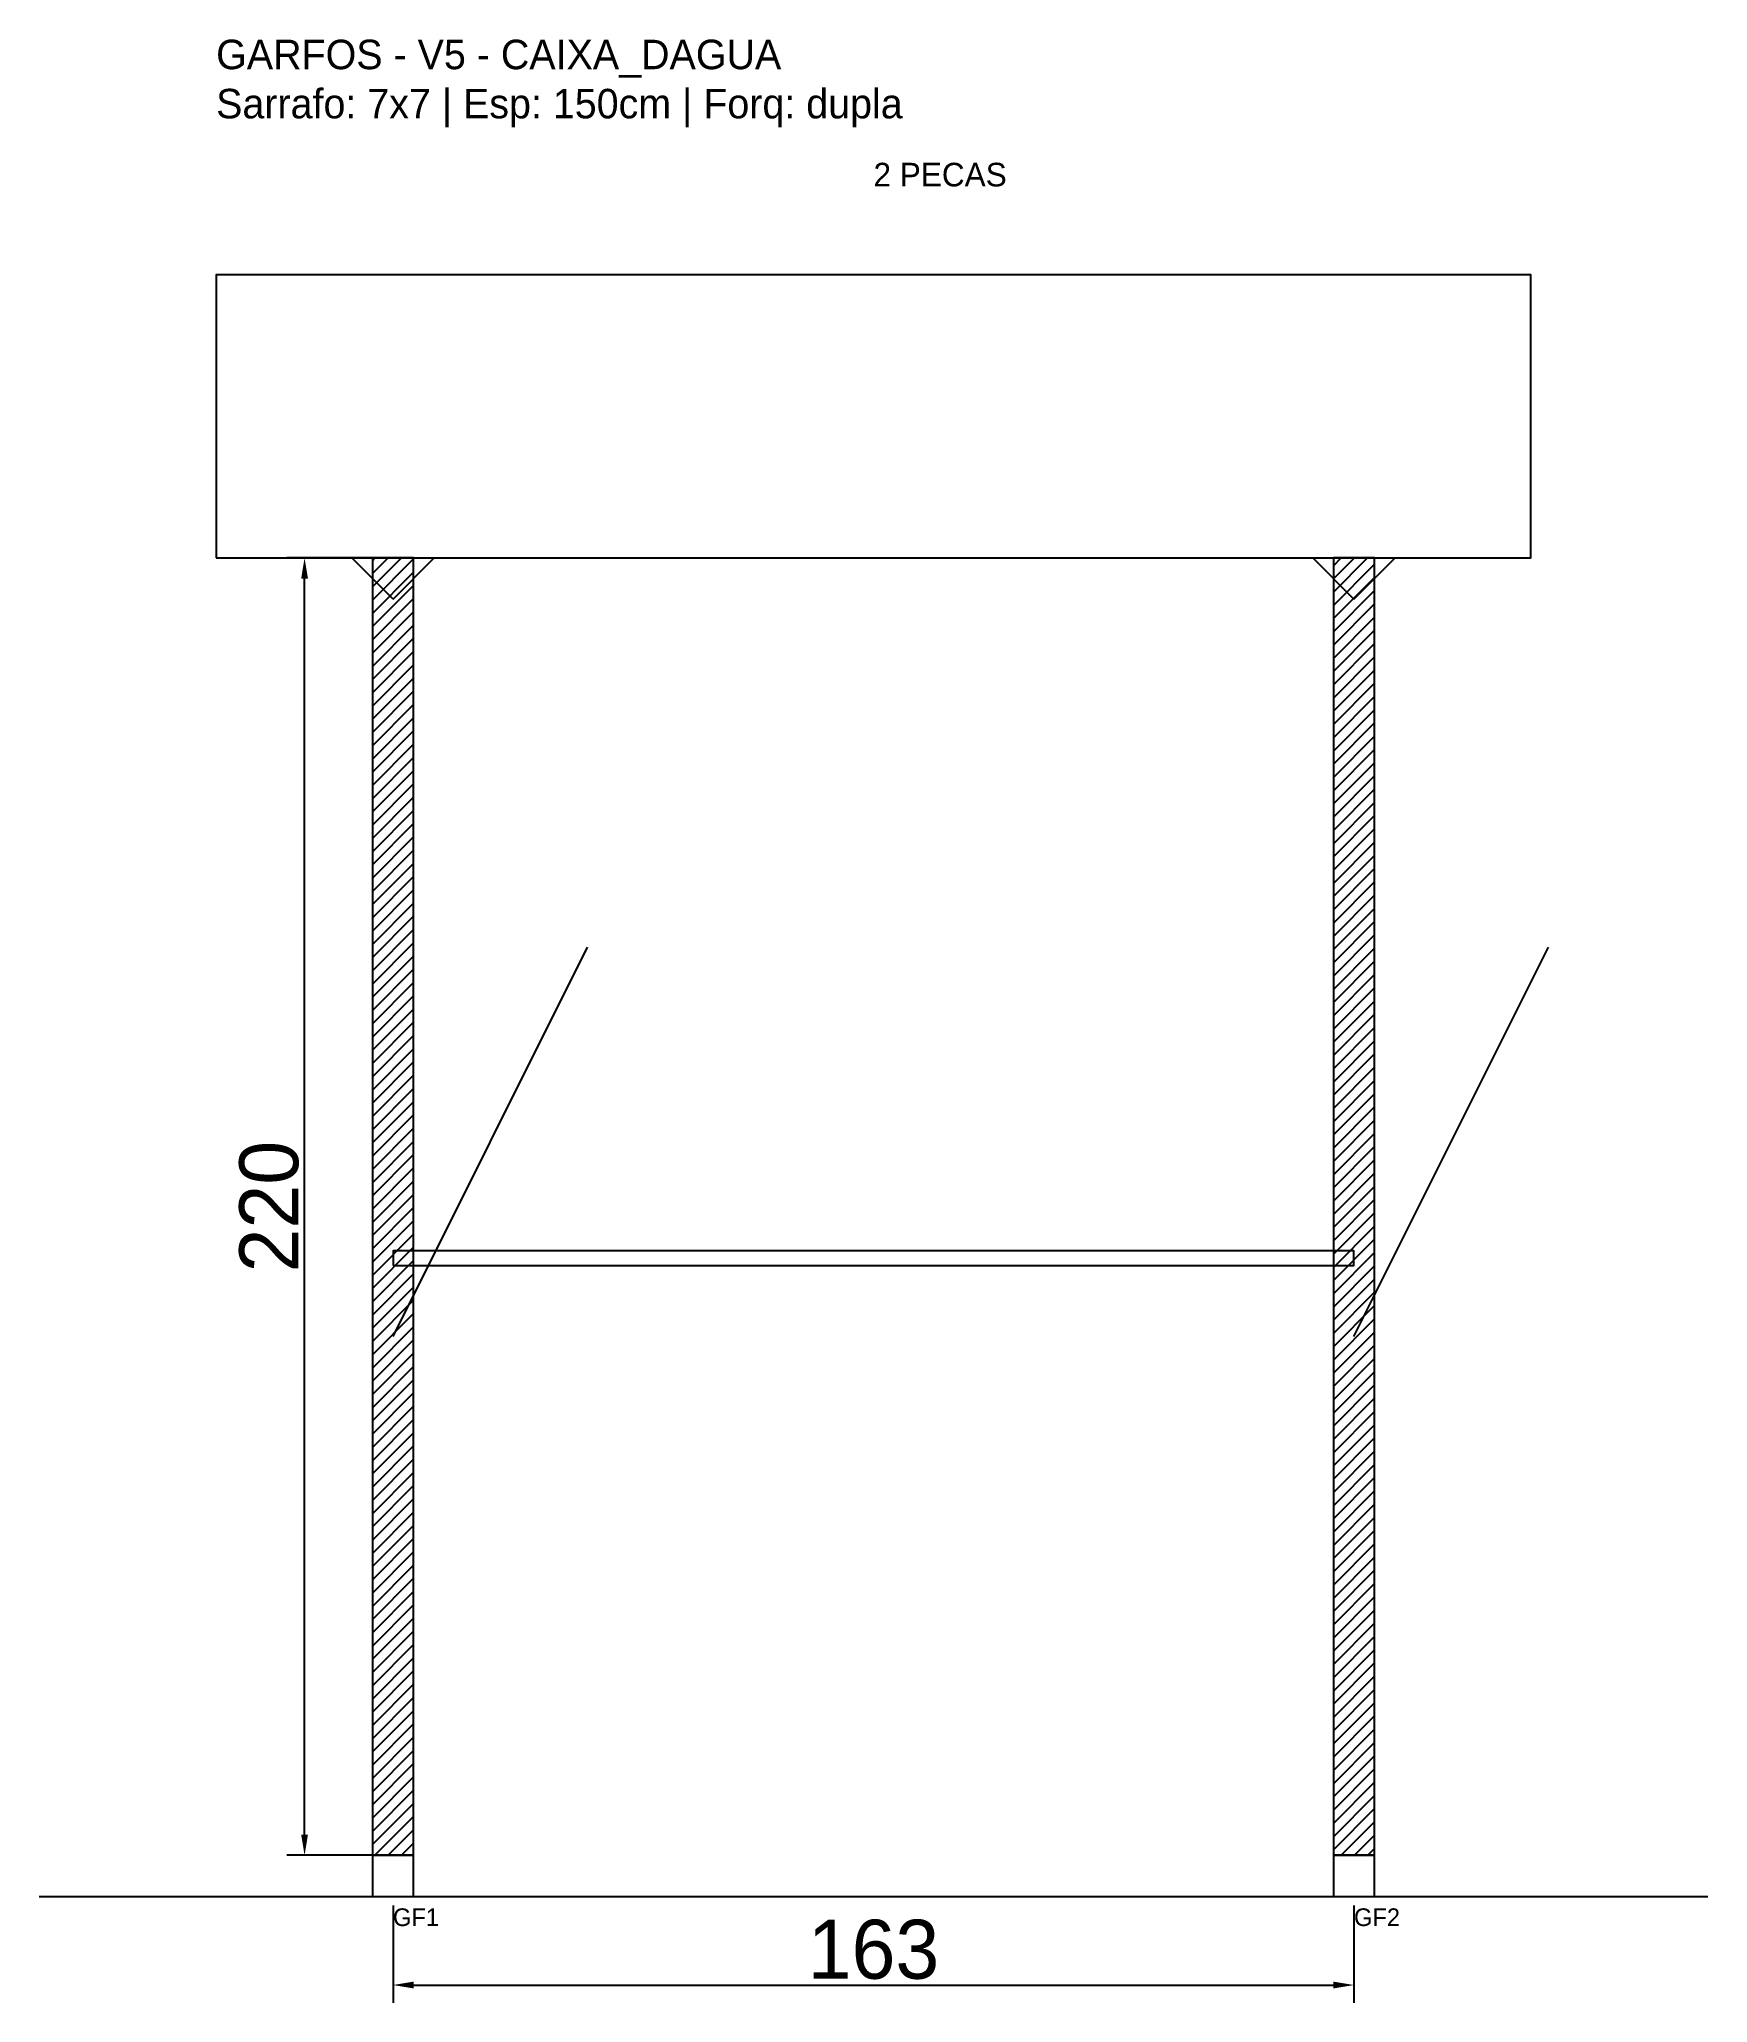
# Model space of a CAD drawing. Header units: metres. Extents: x -30 to 253, y -25 to 308.
import ezdxf

# ---------------------------------------------------------------- set-up
doc = ezdxf.new("R2010")
doc.units = ezdxf.units.M
for name, color, linetype in [('BARRA_ANCORAGEM', 1, 'Continuous'), ('COTA', 241, 'Continuous'), ('GARFOS OK', 3, 'Continuous'), ('NOME DA VIGA', 6, 'Continuous'), ('SARR_7x7', 40, 'Continuous'), ('TIRAS REESCORAMENTO', 252, 'Continuous'), ('VIGAS', 3, 'Continuous')]:
    doc.layers.add(name, color=color, linetype=linetype)
doc.dimstyles.new('EZ DXF', dxfattribs={"dimtxt": 10, "dimasz": 3.5, "dimexe": 3, "dimexo": 1.5, "dimgap": 1, "dimtad": 1, "dimdec": 1, "dimdsep": 46, "dimcen": 2.5, "dimazin": 3, "dimtfac": 1, "dimtmove": 0, "dimatfit": 3})

msp = doc.modelspace()

# ---------------------------------------------------------------- hatches: boundary and pattern name
at = {"layer": 'COTA'}
h = msp.add_hatch(dxfattribs=at)
h.set_pattern_fill('ANSI31', scale=0.5)
h.paths.add_polyline_path([(26.5, 0), (33.5, 0), (33.5, 220), (26.5, 220)])
h = msp.add_hatch(dxfattribs=at)
h.set_pattern_fill('ANSI31', scale=0.5)
h.paths.add_polyline_path([(189.5, 0), (196.5, 0), (196.5, 220), (189.5, 220)])

# ---------------------------------------------------------------- linework, layer by layer
at = {"layer": 'BARRA_ANCORAGEM'}
for p, q in [((30, 88), (63, 154)), ((193, 88), (226, 154))]:
    msp.add_line(p, q, dxfattribs=at)
at = {"layer": 'GARFOS OK'}
for p, q in [((30, 213), (23, 220)), ((23, 220), (37, 220)), ((30, 213), (37, 220)), ((193, 213), (186, 220)), ((186, 220), (200, 220)), ((193, 213), (200, 220))]:
    msp.add_line(p, q, dxfattribs=at)
at = {"layer": 'GARFOS OK', "linetype": 'CONTINUOUS'}
msp.add_line((-30, -7), (253, -7), dxfattribs=at)
at = {"layer": 'GARFOS OK'}
for points in [[(26.5, 0), (33.5, 0), (33.5, 220), (26.5, 220), (26.5, 0)], [(189.5, 0), (196.5, 0), (196.5, 220), (189.5, 220), (189.5, 0)]]:
    msp.add_lwpolyline(points, dxfattribs=at)
at = {"layer": 'SARR_7x7'}
for points in [[(26.5, -7), (33.5, -7), (33.5, 0), (26.5, 0), (26.5, -7)], [(189.5, -7), (196.5, -7), (196.5, 0), (189.5, 0), (189.5, -7)]]:
    msp.add_lwpolyline(points, dxfattribs=at)
at = {"layer": 'TIRAS REESCORAMENTO'}
msp.add_lwpolyline([(30, 100), (193, 100), (193, 102.5), (30, 102.5), (30, 100)], dxfattribs=at)
at = {"layer": 'VIGAS'}
msp.add_lwpolyline([(0, 220), (223, 220), (223, 268), (0, 268), (0, 220)], dxfattribs=at)

# ---------------------------------------------------------------- texts
at = {"layer": 'NOME DA VIGA'}
for s, height, p in [('2 PECAS', 4, (111.5, 283)), ('GF1', 3, (30, -12)), ('GF2', 3, (193, -12))]:
    msp.add_text(s, height=height, dxfattribs=at).set_placement(p)
at = {"layer": 'NOME DA VIGA', "insert": (0, 293), "char_height": 5, "attachment_point": 7}
msp.add_mtext('GARFOS - V5 - CAIXA_DAGUA\\PSarrafo: 7x7 | Esp: 150cm | Forq: dupla', dxfattribs=at)

# ---------------------------------------------------------------- dimensions: what is measured, and where the dimension line sits
at = {"layer": 'COTA'}
msp.add_linear_dim(base=(15, 0), p1=(30, 0), p2=(30, 220), angle=90, dimstyle='EZ DXF', dxfattribs=at).render()
msp.add_linear_dim(base=(30, -22), p1=(30, -7), p2=(193, -7), dimstyle='EZ DXF', dxfattribs=at).render()

doc.saveas('drawing.dxf')
